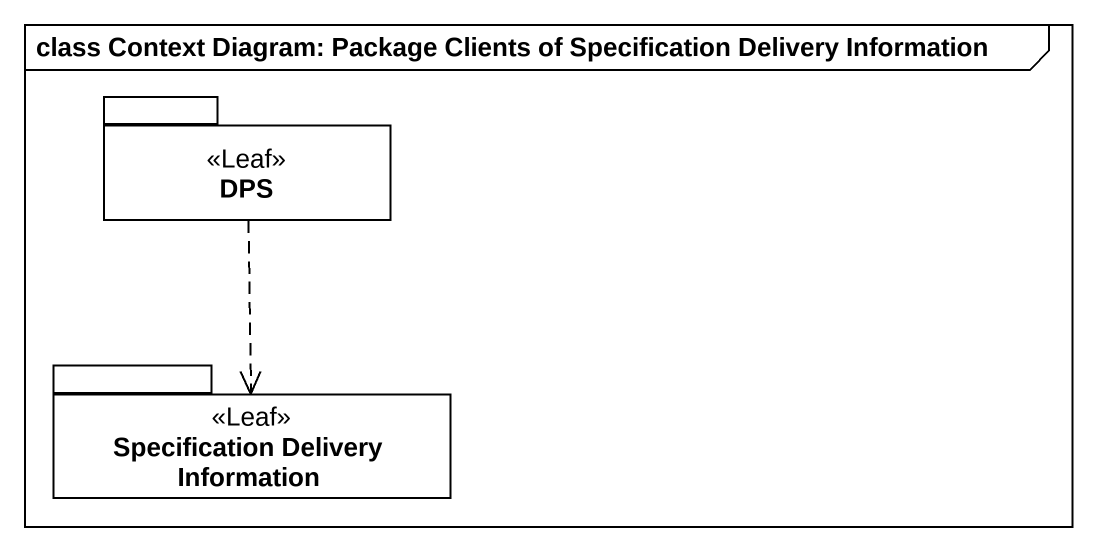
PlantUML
@startuml
mainframe class Context Diagram: Package Clients of Specification Delivery Information
package DPS <<Leaf>> {
}
package "Specification Delivery Information" as Specification_Delivery <<Leaf>> {
}
DPS ..> Specification_Delivery
@enduml
